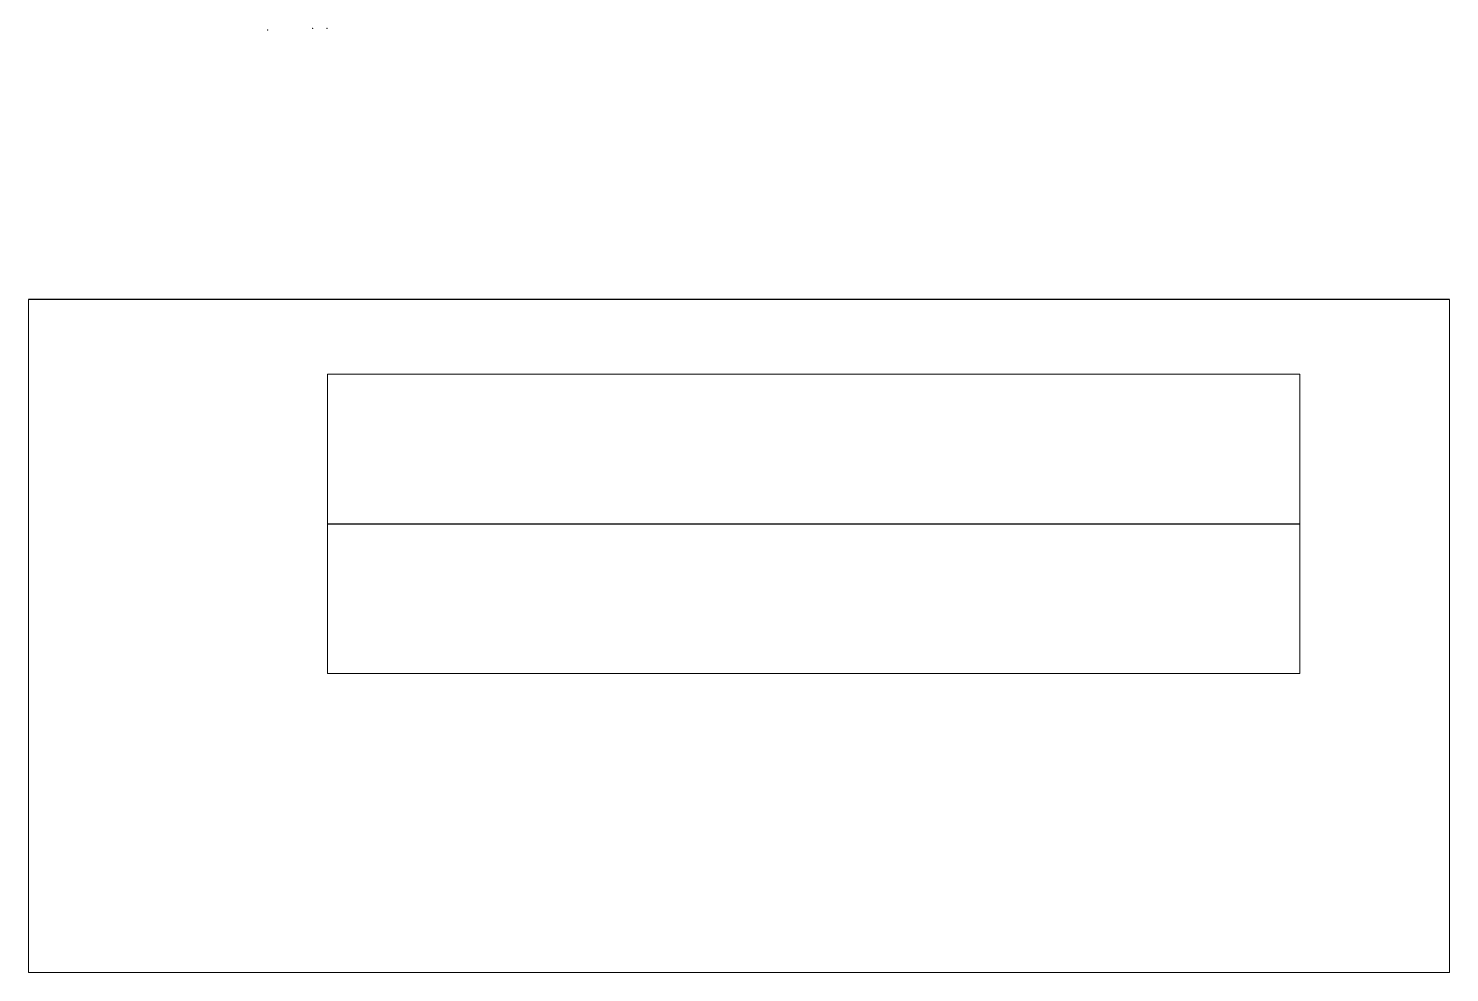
# Model space of a CAD drawing. Header units: millimetres. Extents: x 0 to 95, y -50 to 13.1.
import ezdxf

# ---------------------------------------------------------------- set-up
doc = ezdxf.new("R2010")
doc.units = ezdxf.units.MM
doc.layers.get('0').update_dxf_attribs({"linetype": 'CONTINUOUS', "lineweight": 0})

msp = doc.modelspace()

# ---------------------------------------------------------------- linework, layer by layer
for p, q in [((0, -5), (0, -50)), ((95, -5), (95, -50)), ((20, -10), (20, -20)), ((20, -10), (85, -10)), ((20, -10), (85, -10)), ((85, -10), (85, -20)), ((85, -10), (85, -20)), ((20, -20), (20, -30)), ((85, -20), (85, -30)), ((85, -30), (20, -30)), ((95, -50), (0, -50))]:
    msp.add_line(p, q)
at = {"lineweight": 25}
for p, q in [((95, -5), (0, -5)), ((20, -20), (85, -20))]:
    msp.add_line(p, q, dxfattribs=at)
for p in [(16, 13), (19.003, 13.115), (19.003, 13.115), (19.967, 13.115)]:
    msp.add_point(p)

doc.saveas('drawing.dxf')
